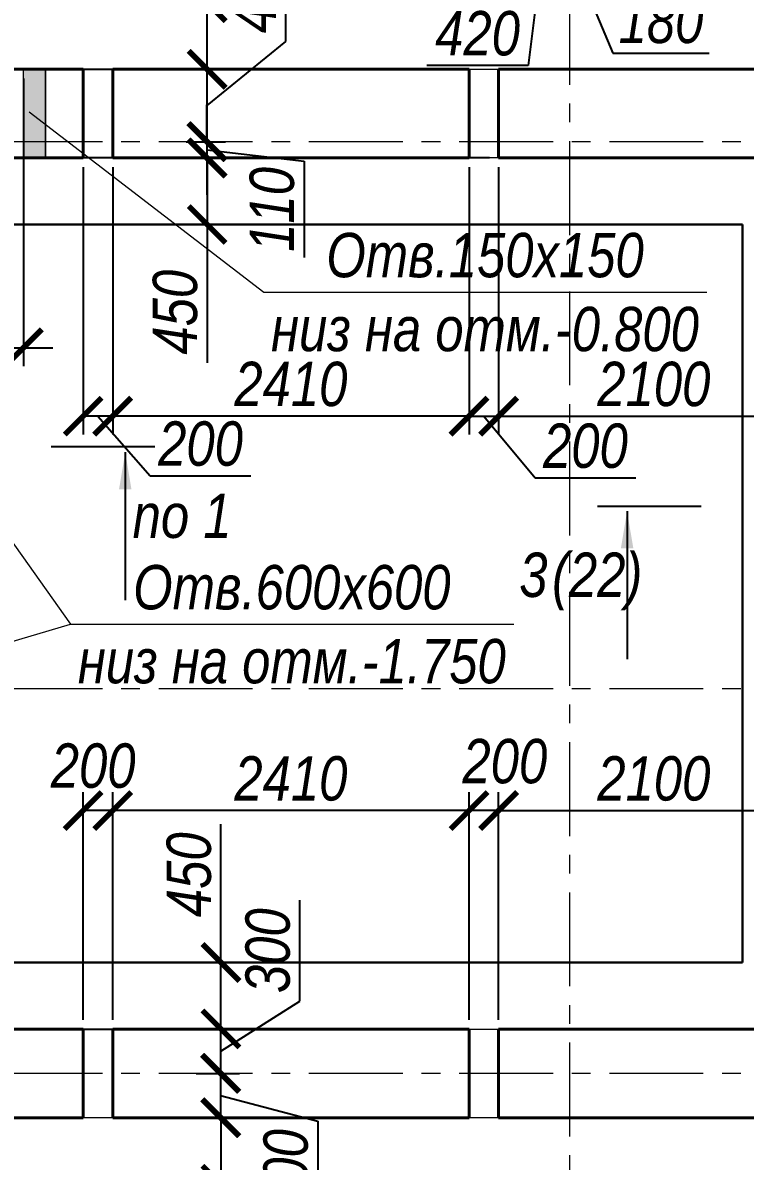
# Model space of a CAD drawing. Header units: millimetres. Extents: x 1582001 to 3303937, y 226471 to 491235.
# Drawn here: x 1802254 to 1807140, y 334275 to 341973 of the extents above; entities that cross this region are included whole.
import ezdxf

# ---------------------------------------------------------------- set-up
doc = ezdxf.new("R2010")
doc.units = ezdxf.units.MM
doc.linetypes.add('CENTER', pattern=[50.8, 31.75, -6.35, 6.35, -6.35])
doc.layers.get('Defpoints').update_dxf_attribs({"color": 255, "lineweight": 30})
for name, color, linetype, lineweight in [('Оси', 251, 'CENTER', 9), ('Размеры', 7, 'Continuous', 18), ('средние', 92, 'Continuous', 30), ('Стены несущие', 7, 'Continuous', 40)]:
    doc.layers.add(name, color=color, linetype=linetype, lineweight=lineweight)
doc.styles.add('GOST 2.304', font='ARIALNI.TTF', dxfattribs={"width": 0.98, "height": 300})
doc.styles.add('SPDS', font='SPDS.shx')
doc.styles.get("Standard").update_dxf_attribs({"font": 'ARIALNI.TTF', "height": 300})
doc.styles.add('Текст', font='ARIALNI.TTF')
doc.dimstyles.new('ISO-25', dxfattribs={"dimscale": 100, "dimtxt": 2.5, "dimasz": 2.5, "dimexe": 1.25, "dimexo": 0.625, "dimtad": 1, "dimdec": 0, "dimtxsty": 'Standard', "dimblk": 'ARCHTICK', "dimcen": 2.5, "dimadec": 0, "dimazin": 0, "dimtfac": 1, "dimtdec": 0, "dimtmove": 0, "dimatfit": 3, "dimfxl": 0, "dimarcsym": 0})
doc.dimstyles.new('SPDS', dxfattribs={"dimscale": 100, "dimtxt": 2.5, "dimasz": 2.5, "dimexe": 1.25, "dimexo": 0.625, "dimtad": 1, "dimtoh": 1, "dimdec": 0, "dimrnd": 0.001, "dimtxsty": 'SPDS', "dimblk": 'ARCHTICK', "dimblk1": 'ARCHTICK', "dimblk2": 'ARCHTICK', "dimcen": 2.5, "dimdle": 2, "dimadec": 0, "dimazin": 2, "dimtfac": 1, "dimtdec": 4, "dimtmove": 1, "dimatfit": 3, "dimfxl": 0, "dimtolj": 1, "dimtzin": 0, "dimarcsym": 0})

# ---------------------------------------------------------------- blocks, each defined once
blk = doc.blocks.new('_ArchTick')
at = {"color": 0, "linetype": 'ByBlock', "const_width": 0.15}
blk.add_lwpolyline([(-0.5, -0.5), (0.5, 0.5)], dxfattribs=at)
blk = doc.blocks.new('*D1376')
at = {"layer": 'Defpoints', "color": 0, "lineweight": -3, "transparency": 16777216}
for p in [(1805472, 341058.8), (1798949.8, 337668.8), (1800162, 337668.8)]:
    blk.add_point(p, dxfattribs=at)
at = {"layer": 'Размеры', "color": 0, "lineweight": -2, "transparency": 16777216}
for p, q in [((1805409.5, 341058.8), (1798824.8, 341058.8)), ((1798949.8, 341058.8), (1798949.8, 337668.8)), ((1800099.5, 337668.8), (1798824.8, 337668.8))]:
    blk.add_line(p, q, dxfattribs=at)
at = {"layer": 'Размеры', "color": 0, "lineweight": -2, "transparency": 16777216, "xscale": 250, "yscale": 250, "zscale": 250}
for p, rotation in [((1798949.8, 341058.8), 90), ((1798949.8, 337668.8), 270)]:
    blk.add_blockref('_ArchTick', p, dxfattribs=dict(at, rotation=rotation))
at = {"layer": 'Размеры', "color": 0, "transparency": 16777216, "insert": (1798734.1, 339363.8), "char_height": 300, "attachment_point": 5, "rotation": 90}
blk.add_mtext('3390', dxfattribs=at)
blk = doc.blocks.new('*D1382')
at = {"layer": 'Defpoints', "color": 0, "lineweight": -3, "transparency": 16777216}
for p in [(1802412.6, 342108.8), (1803500.6, 342108.8), (1802412.6, 341658.8)]:
    blk.add_point(p, dxfattribs=at)
at = {"layer": 'Размеры', "color": 0, "lineweight": -2, "transparency": 16777216}
for p, q in [((1803500.6, 342108.8), (1803500.6, 343044.7)), ((1802475.1, 342108.8), (1803625.6, 342108.8)), ((1803500.6, 341658.8), (1803500.6, 342108.8)), ((1802475.1, 341658.8), (1803625.6, 341658.8))]:
    blk.add_line(p, q, dxfattribs=at)
at = {"layer": 'Размеры', "color": 0, "lineweight": -2, "transparency": 16777216, "xscale": 250, "yscale": 250, "zscale": 250}
for p, rotation in [((1803500.6, 342108.8), 90), ((1803500.6, 341658.8), 270)]:
    blk.add_blockref('_ArchTick', p, dxfattribs=dict(at, rotation=rotation))
at = {"layer": 'Размеры', "color": 0, "transparency": 16777216, "insert": (1803284.9, 342701.8), "char_height": 300, "attachment_point": 5, "rotation": 90}
blk.add_mtext('450', dxfattribs=at)
blk = doc.blocks.new('*D1383')
at = {"layer": 'Defpoints', "color": 0, "lineweight": -3, "transparency": 16777216}
for p in [(1802985, 341058.8), (1802985, 340608.8), (1803500.6, 340608.8)]:
    blk.add_point(p, dxfattribs=at)
at = {"layer": 'Размеры', "color": 0, "lineweight": -2, "transparency": 16777216}
for p, q in [((1803047.5, 341058.8), (1803625.6, 341058.8)), ((1803500.6, 341058.8), (1803500.6, 340608.8)), ((1803047.5, 340608.8), (1803625.6, 340608.8)), ((1803500.6, 340608.8), (1803500.6, 339672.9))]:
    blk.add_line(p, q, dxfattribs=at)
at = {"layer": 'Размеры', "color": 0, "lineweight": -2, "transparency": 16777216, "xscale": 250, "yscale": 250, "zscale": 250}
for p, rotation in [((1803500.6, 341058.8), 90), ((1803500.6, 340608.8), 270)]:
    blk.add_blockref('_ArchTick', p, dxfattribs=dict(at, rotation=rotation))
at = {"layer": 'Размеры', "color": 0, "transparency": 16777216, "insert": (1803284.9, 340015.9), "char_height": 300, "attachment_point": 5, "rotation": 90}
blk.add_mtext('450', dxfattribs=at)
blk = doc.blocks.new('*D1384')
at = {"layer": 'Defpoints', "color": 0, "lineweight": -3, "transparency": 16777216}
for p in [(1802506, 335618.8), (1803594, 335618.8), (1802506, 335168.8)]:
    blk.add_point(p, dxfattribs=at)
at = {"layer": 'Размеры', "color": 0, "lineweight": -2, "transparency": 16777216}
for p, q in [((1803594, 335618.8), (1803594, 336554.7)), ((1802568.5, 335618.8), (1803719, 335618.8)), ((1803594, 335168.8), (1803594, 335618.8)), ((1802568.5, 335168.8), (1803719, 335168.8))]:
    blk.add_line(p, q, dxfattribs=at)
at = {"layer": 'Размеры', "color": 0, "lineweight": -2, "transparency": 16777216, "xscale": 250, "yscale": 250, "zscale": 250}
for p, rotation in [((1803594, 335618.8), 90), ((1803594, 335168.8), 270)]:
    blk.add_blockref('_ArchTick', p, dxfattribs=dict(at, rotation=rotation))
at = {"layer": 'Размеры', "color": 0, "transparency": 16777216, "insert": (1803378.3, 336211.8), "char_height": 300, "attachment_point": 5, "rotation": 90}
blk.add_mtext('450', dxfattribs=at)
blk = doc.blocks.new('*D1385')
at = {"layer": 'Defpoints', "color": 0, "lineweight": -3, "transparency": 16777216}
for p in [(1803078.4, 334568.8), (1803078.4, 334118.8), (1803594, 334118.8)]:
    blk.add_point(p, dxfattribs=at)
at = {"layer": 'Размеры', "color": 0, "lineweight": -2, "transparency": 16777216}
for p, q in [((1803140.9, 334568.8), (1803719, 334568.8)), ((1803594, 334568.8), (1803594, 334118.8)), ((1803140.9, 334118.8), (1803719, 334118.8)), ((1803594, 334118.8), (1803594, 333182.9))]:
    blk.add_line(p, q, dxfattribs=at)
at = {"layer": 'Размеры', "color": 0, "lineweight": -2, "transparency": 16777216, "xscale": 250, "yscale": 250, "zscale": 250}
for p, rotation in [((1803594, 334568.8), 90), ((1803594, 334118.8), 270)]:
    blk.add_blockref('_ArchTick', p, dxfattribs=dict(at, rotation=rotation))
at = {"layer": 'Размеры', "color": 0, "transparency": 16777216, "insert": (1803378.3, 333525.9), "char_height": 300, "attachment_point": 5, "rotation": 90}
blk.add_mtext('450', dxfattribs=at)
blk = doc.blocks.new('*D1392')
at = {"layer": 'Defpoints', "color": 0, "lineweight": -3, "transparency": 16777216}
for p in [(1803485.2, 335168.8), (1803594, 335168.8), (1803363.8, 334868.8)]:
    blk.add_point(p, dxfattribs=at)
at = {"layer": 'Размеры', "color": 0, "lineweight": -2, "transparency": 16777216}
for p, q in [((1804127.3, 335356.8), (1804127.3, 336039.7)), ((1803594, 335018.8), (1804127.3, 335356.8)), ((1803547.7, 335168.8), (1803719, 335168.8)), ((1803594, 334868.8), (1803594, 335168.8)), ((1803426.3, 334868.8), (1803719, 334868.8))]:
    blk.add_line(p, q, dxfattribs=at)
at = {"layer": 'Размеры', "color": 0, "lineweight": -2, "transparency": 16777216, "xscale": 250, "yscale": 250, "zscale": 250}
for p, rotation in [((1803594, 335168.8), 90), ((1803594, 334868.8), 270)]:
    blk.add_blockref('_ArchTick', p, dxfattribs=dict(at, rotation=rotation))
at = {"layer": 'Размеры', "color": 0, "transparency": 16777216, "insert": (1803911.6, 335698.2), "char_height": 300, "attachment_point": 5, "rotation": 90}
blk.add_mtext('300', dxfattribs=at)
blk = doc.blocks.new('*D1393')
at = {"layer": 'Defpoints', "color": 0, "lineweight": -3, "ltscale": 100, "transparency": 16777216}
for p in [(1803363.8, 334868.8), (1803363.8, 334568.8), (1803591.4, 334568.8)]:
    blk.add_point(p, dxfattribs=at)
at = {"layer": 'Размеры', "color": 0, "lineweight": -2, "ltscale": 100, "transparency": 16777216}
for p, q in [((1803426.3, 334868.8), (1803716.4, 334868.8)), ((1803591.4, 334868.8), (1803591.4, 334568.8)), ((1803591.4, 334718.8), (1804249.1, 334546.2)), ((1803426.3, 334568.8), (1803716.4, 334568.8)), ((1804249.1, 334546.2), (1804249.1, 333863.4))]:
    blk.add_line(p, q, dxfattribs=at)
at = {"layer": 'Размеры', "color": 0, "lineweight": -2, "ltscale": 100, "transparency": 16777216, "xscale": 250, "yscale": 250, "zscale": 250}
for p, rotation in [((1803591.4, 334868.8), 90), ((1803591.4, 334568.8), 270)]:
    blk.add_blockref('_ArchTick', p, dxfattribs=dict(at, rotation=rotation))
at = {"layer": 'Размеры', "color": 0, "ltscale": 100, "transparency": 16777216, "insert": (1804033.4, 334204.8), "char_height": 300, "attachment_point": 5, "rotation": 90}
blk.add_mtext('300', dxfattribs=at)
blk = doc.blocks.new('*D1394')
at = {"layer": 'Defpoints', "color": 0, "lineweight": -3, "transparency": 16777216}
for p in [(1803391.8, 341658.8), (1803500.6, 341658.8), (1803297.3, 341168.8)]:
    blk.add_point(p, dxfattribs=at)
at = {"layer": 'Размеры', "color": 0, "lineweight": -2, "transparency": 16777216}
for p, q in [((1804033.8, 341846.8), (1804033.8, 342532.7)), ((1803500.6, 341413.8), (1804033.8, 341846.8)), ((1803454.3, 341658.8), (1803625.6, 341658.8)), ((1803500.6, 341168.8), (1803500.6, 341658.8)), ((1803359.8, 341168.8), (1803625.6, 341168.8))]:
    blk.add_line(p, q, dxfattribs=at)
at = {"layer": 'Размеры', "color": 0, "lineweight": -2, "transparency": 16777216, "xscale": 250, "yscale": 250, "zscale": 250}
for p, rotation in [((1803500.6, 341658.8), 90), ((1803500.6, 341168.8), 270)]:
    blk.add_blockref('_ArchTick', p, dxfattribs=dict(at, rotation=rotation))
at = {"layer": 'Размеры', "color": 0, "transparency": 16777216, "insert": (1803818.2, 342189.8), "char_height": 300, "attachment_point": 5, "rotation": 90}
blk.add_mtext('490', dxfattribs=at)
blk = doc.blocks.new('*D1395')
at = {"layer": 'Defpoints', "color": 0, "lineweight": -3, "transparency": 16777216}
for p in [(1803297.3, 341168.8), (1803270.4, 341058.8), (1803498, 341058.8)]:
    blk.add_point(p, dxfattribs=at)
at = {"layer": 'Размеры', "color": 0, "lineweight": -2, "transparency": 16777216}
for p, q in [((1803498, 341168.8), (1803498, 341418.8)), ((1803359.8, 341168.8), (1803623, 341168.8)), ((1803498, 341168.8), (1803498, 341058.8)), ((1803498, 341168.8), (1803498, 341058.8)), ((1803498, 341113.8), (1804155.7, 341036.2)), ((1803332.9, 341058.8), (1803623, 341058.8)), ((1803498, 341058.8), (1803498, 340808.8)), ((1804155.7, 341036.2), (1804155.7, 340385.5))]:
    blk.add_line(p, q, dxfattribs=at)
at = {"layer": 'Размеры', "color": 0, "lineweight": -2, "transparency": 16777216, "xscale": 250, "yscale": 250, "zscale": 250}
for p, rotation in [((1803498, 341168.8), 270), ((1803498, 341058.8), 90)]:
    blk.add_blockref('_ArchTick', p, dxfattribs=dict(at, rotation=rotation))
at = {"layer": 'Размеры', "color": 0, "transparency": 16777216, "insert": (1803940, 340710.9), "char_height": 300, "attachment_point": 5, "rotation": 90}
blk.add_mtext('110', dxfattribs=at)
blk = doc.blocks.new('*D1400')
at = {"layer": 'Defpoints', "color": 0, "lineweight": -3, "ltscale": 100, "transparency": 16777216}
for p in [(1805532, 343120.2), (1805952, 343120.2), (1805532, 342241.6)]:
    blk.add_point(p, dxfattribs=at)
at = {"layer": 'Размеры', "color": 0, "lineweight": -2, "ltscale": 100, "transparency": 16777216}
for p, q in [((1805532, 343057.7), (1805532, 342116.6)), ((1805952, 343057.7), (1805952, 342116.6)), ((1805952, 342241.6), (1805532, 342241.6)), ((1805742, 342241.6), (1805672.6, 341684.4)), ((1805672.6, 341684.4), (1804986.7, 341684.4))]:
    blk.add_line(p, q, dxfattribs=at)
at = {"layer": 'Размеры', "color": 0, "lineweight": -2, "ltscale": 100, "transparency": 16777216, "xscale": 250, "yscale": 250, "zscale": 250, "rotation": 180}
blk.add_blockref('_ArchTick', (1805532, 342241.6), dxfattribs=at)
at = {"layer": 'Размеры', "color": 0, "lineweight": -2, "ltscale": 100, "transparency": 16777216, "xscale": 250, "yscale": 250, "zscale": 250}
blk.add_blockref('_ArchTick', (1805952, 342241.6), dxfattribs=at)
at = {"layer": 'Размеры', "color": 0, "ltscale": 100, "transparency": 16777216, "insert": (1805329.6, 341900.1), "char_height": 300, "attachment_point": 5}
blk.add_mtext('420', dxfattribs=at)
blk = doc.blocks.new('*D1401')
at = {"layer": 'Defpoints', "color": 0, "lineweight": -3, "ltscale": 100, "transparency": 16777216}
for p in [(1805952, 343491), (1806132, 343491), (1806132, 342246.7)]:
    blk.add_point(p, dxfattribs=at)
at = {"layer": 'Размеры', "color": 0, "lineweight": -2, "ltscale": 100, "transparency": 16777216}
for p, q in [((1805952, 343428.5), (1805952, 342121.7)), ((1806132, 343428.5), (1806132, 342121.7)), ((1805952, 342246.7), (1806132, 342246.7)), ((1806042, 342246.7), (1806244.8, 341767.8)), ((1806244.8, 341767.8), (1806895.5, 341767.8))]:
    blk.add_line(p, q, dxfattribs=at)
at = {"layer": 'Размеры', "color": 0, "lineweight": -2, "ltscale": 100, "transparency": 16777216, "xscale": 250, "yscale": 250, "zscale": 250, "rotation": 180}
blk.add_blockref('_ArchTick', (1805952, 342246.7), dxfattribs=at)
at = {"layer": 'Размеры', "color": 0, "lineweight": -2, "ltscale": 100, "transparency": 16777216, "xscale": 250, "yscale": 250, "zscale": 250}
blk.add_blockref('_ArchTick', (1806132, 342246.7), dxfattribs=at)
at = {"layer": 'Размеры', "color": 0, "ltscale": 100, "transparency": 16777216, "insert": (1806570.2, 341983.5), "char_height": 300, "attachment_point": 5}
blk.add_mtext('180', dxfattribs=at)
blk = doc.blocks.new('*D1339')
at = {"layer": 'Defpoints', "color": 0, "lineweight": -3, "ltscale": 100, "transparency": 16777216}
for p in [(1807572, 336645.8), (1805472, 335168.8), (1807572, 335168.8)]:
    blk.add_point(p, dxfattribs=at)
at = {"layer": 'Размеры', "color": 0, "lineweight": -2, "ltscale": 100, "transparency": 16777216}
for p, q in [((1805472, 335231.3), (1805472, 336770.8)), ((1807572, 335231.3), (1807572, 336770.8)), ((1805472, 336645.8), (1807572, 336645.8))]:
    blk.add_line(p, q, dxfattribs=at)
at = {"layer": 'Размеры', "color": 0, "lineweight": -2, "ltscale": 100, "transparency": 16777216, "xscale": 250, "yscale": 250, "zscale": 250, "rotation": 180}
blk.add_blockref('_ArchTick', (1805472, 336645.8), dxfattribs=at)
at = {"layer": 'Размеры', "color": 0, "lineweight": -2, "ltscale": 100, "transparency": 16777216, "xscale": 250, "yscale": 250, "zscale": 250}
blk.add_blockref('_ArchTick', (1807572, 336645.8), dxfattribs=at)
at = {"layer": 'Размеры', "color": 0, "ltscale": 100, "transparency": 16777216, "insert": (1806522, 336861.5), "char_height": 300, "attachment_point": 5}
blk.add_mtext('2100', dxfattribs=at)
blk = doc.blocks.new('*D1340')
at = {"layer": 'Defpoints', "color": 0, "lineweight": -3, "ltscale": 100, "transparency": 16777216}
for p in [(1805272, 336645.8), (1805272, 335168.8), (1805472, 335168.8)]:
    blk.add_point(p, dxfattribs=at)
at = {"layer": 'Размеры', "color": 0, "lineweight": -2, "ltscale": 100, "transparency": 16777216}
for p, q in [((1805272, 335231.3), (1805272, 336770.8)), ((1805472, 335231.3), (1805472, 336770.8)), ((1805472, 336645.8), (1805272, 336645.8))]:
    blk.add_line(p, q, dxfattribs=at)
at = {"layer": 'Размеры', "color": 0, "lineweight": -2, "ltscale": 100, "transparency": 16777216, "xscale": 250, "yscale": 250, "zscale": 250, "rotation": 180}
blk.add_blockref('_ArchTick', (1805272, 336645.8), dxfattribs=at)
at = {"layer": 'Размеры', "color": 0, "lineweight": -2, "ltscale": 100, "transparency": 16777216, "xscale": 250, "yscale": 250, "zscale": 250}
blk.add_blockref('_ArchTick', (1805472, 336645.8), dxfattribs=at)
at = {"layer": 'Размеры', "color": 0, "ltscale": 100, "transparency": 16777216, "insert": (1805514, 336978.2), "char_height": 300, "attachment_point": 5}
blk.add_mtext('200', dxfattribs=at)
blk = doc.blocks.new('*D1341')
at = {"layer": 'Defpoints', "color": 0, "lineweight": -3, "ltscale": 100, "transparency": 16777216}
for p in [(1802862, 336645.8), (1802862, 335168.8), (1805272, 335168.8)]:
    blk.add_point(p, dxfattribs=at)
at = {"layer": 'Размеры', "color": 0, "lineweight": -2, "ltscale": 100, "transparency": 16777216}
for p, q in [((1802862, 335231.3), (1802862, 336770.8)), ((1805272, 335231.3), (1805272, 336770.8)), ((1805272, 336645.8), (1802862, 336645.8))]:
    blk.add_line(p, q, dxfattribs=at)
at = {"layer": 'Размеры', "color": 0, "lineweight": -2, "ltscale": 100, "transparency": 16777216, "xscale": 250, "yscale": 250, "zscale": 250, "rotation": 180}
blk.add_blockref('_ArchTick', (1802862, 336645.8), dxfattribs=at)
at = {"layer": 'Размеры', "color": 0, "lineweight": -2, "ltscale": 100, "transparency": 16777216, "xscale": 250, "yscale": 250, "zscale": 250}
blk.add_blockref('_ArchTick', (1805272, 336645.8), dxfattribs=at)
at = {"layer": 'Размеры', "color": 0, "ltscale": 100, "transparency": 16777216, "insert": (1804067, 336861.5), "char_height": 300, "attachment_point": 5}
blk.add_mtext('2410', dxfattribs=at)
blk = doc.blocks.new('*D1342')
at = {"layer": 'Defpoints', "color": 0, "lineweight": -3, "ltscale": 100, "transparency": 16777216}
for p in [(1802662, 336645.8), (1802662, 335168.8), (1802862, 335168.8)]:
    blk.add_point(p, dxfattribs=at)
at = {"layer": 'Размеры', "color": 0, "lineweight": -2, "ltscale": 100, "transparency": 16777216}
for p, q in [((1802662, 335231.3), (1802662, 336770.8)), ((1802862, 335231.3), (1802862, 336770.8)), ((1802862, 336645.8), (1802662, 336645.8))]:
    blk.add_line(p, q, dxfattribs=at)
at = {"layer": 'Размеры', "color": 0, "lineweight": -2, "ltscale": 100, "transparency": 16777216, "xscale": 250, "yscale": 250, "zscale": 250, "rotation": 180}
blk.add_blockref('_ArchTick', (1802662, 336645.8), dxfattribs=at)
at = {"layer": 'Размеры', "color": 0, "lineweight": -2, "ltscale": 100, "transparency": 16777216, "xscale": 250, "yscale": 250, "zscale": 250}
blk.add_blockref('_ArchTick', (1802862, 336645.8), dxfattribs=at)
at = {"layer": 'Размеры', "color": 0, "ltscale": 100, "transparency": 16777216, "insert": (1802729.7, 336947.7), "char_height": 300, "attachment_point": 5}
blk.add_mtext('200', dxfattribs=at)
blk = doc.blocks.new('*D1343')
at = {"layer": 'Defpoints', "color": 0, "lineweight": -3, "ltscale": 100, "transparency": 16777216}
for p in [(1805472, 341058.8), (1807572, 341058.8), (1807572, 339312.8)]:
    blk.add_point(p, dxfattribs=at)
at = {"layer": 'Размеры', "color": 0, "lineweight": -2, "ltscale": 100, "transparency": 16777216}
for p, q in [((1805472, 340996.3), (1805472, 339187.8)), ((1807572, 340996.3), (1807572, 339187.8)), ((1805472, 339312.8), (1807572, 339312.8))]:
    blk.add_line(p, q, dxfattribs=at)
at = {"layer": 'Размеры', "color": 0, "lineweight": -2, "ltscale": 100, "transparency": 16777216, "xscale": 250, "yscale": 250, "zscale": 250, "rotation": 180}
blk.add_blockref('_ArchTick', (1805472, 339312.8), dxfattribs=at)
at = {"layer": 'Размеры', "color": 0, "lineweight": -2, "ltscale": 100, "transparency": 16777216, "xscale": 250, "yscale": 250, "zscale": 250}
blk.add_blockref('_ArchTick', (1807572, 339312.8), dxfattribs=at)
at = {"layer": 'Размеры', "color": 0, "ltscale": 100, "transparency": 16777216, "insert": (1806522, 339528.5), "char_height": 300, "attachment_point": 5}
blk.add_mtext('2100', dxfattribs=at)
blk = doc.blocks.new('*D1344')
at = {"layer": 'Defpoints', "color": 0, "lineweight": -3, "ltscale": 100, "transparency": 16777216}
for p in [(1805272, 341058.8), (1805472, 341058.8), (1805472, 339312.8)]:
    blk.add_point(p, dxfattribs=at)
at = {"layer": 'Размеры', "color": 0, "lineweight": -2, "ltscale": 100, "transparency": 16777216}
for p, q in [((1805272, 340996.3), (1805272, 339187.8)), ((1805472, 340996.3), (1805472, 339187.8)), ((1805272, 339312.8), (1805472, 339312.8)), ((1805372, 339312.8), (1805718.5, 338895.5)), ((1805718.5, 338895.5), (1806399.9, 338895.5))]:
    blk.add_line(p, q, dxfattribs=at)
at = {"layer": 'Размеры', "color": 0, "lineweight": -2, "ltscale": 100, "transparency": 16777216, "xscale": 250, "yscale": 250, "zscale": 250, "rotation": 180}
blk.add_blockref('_ArchTick', (1805272, 339312.8), dxfattribs=at)
at = {"layer": 'Размеры', "color": 0, "lineweight": -2, "ltscale": 100, "transparency": 16777216, "xscale": 250, "yscale": 250, "zscale": 250}
blk.add_blockref('_ArchTick', (1805472, 339312.8), dxfattribs=at)
at = {"layer": 'Размеры', "color": 0, "ltscale": 100, "transparency": 16777216, "insert": (1806059.2, 339111.1), "char_height": 300, "attachment_point": 5}
blk.add_mtext('200', dxfattribs=at)
blk = doc.blocks.new('*D1345')
at = {"layer": 'Defpoints', "color": 0, "lineweight": -3, "ltscale": 100, "transparency": 16777216}
for p in [(1802862, 341058.8), (1805272, 341058.8), (1802862, 339312.8)]:
    blk.add_point(p, dxfattribs=at)
at = {"layer": 'Размеры', "color": 0, "lineweight": -2, "ltscale": 100, "transparency": 16777216}
for p, q in [((1802862, 340996.3), (1802862, 339187.8)), ((1805272, 340996.3), (1805272, 339187.8)), ((1805272, 339312.8), (1802862, 339312.8))]:
    blk.add_line(p, q, dxfattribs=at)
at = {"layer": 'Размеры', "color": 0, "lineweight": -2, "ltscale": 100, "transparency": 16777216, "xscale": 250, "yscale": 250, "zscale": 250, "rotation": 180}
blk.add_blockref('_ArchTick', (1802862, 339312.8), dxfattribs=at)
at = {"layer": 'Размеры', "color": 0, "lineweight": -2, "ltscale": 100, "transparency": 16777216, "xscale": 250, "yscale": 250, "zscale": 250}
blk.add_blockref('_ArchTick', (1805272, 339312.8), dxfattribs=at)
at = {"layer": 'Размеры', "color": 0, "ltscale": 100, "transparency": 16777216, "insert": (1804067, 339528.5), "char_height": 300, "attachment_point": 5}
blk.add_mtext('2410', dxfattribs=at)
blk = doc.blocks.new('*D1346')
at = {"layer": 'Defpoints', "color": 0, "lineweight": -3, "ltscale": 100, "transparency": 16777216}
for p in [(1802662, 341058.8), (1802862, 341058.8), (1802662, 339312.8)]:
    blk.add_point(p, dxfattribs=at)
at = {"layer": 'Размеры', "color": 0, "lineweight": -2, "ltscale": 100, "transparency": 16777216}
for p, q in [((1802662, 340996.3), (1802662, 339187.8)), ((1802862, 340996.3), (1802862, 339187.8)), ((1802862, 339312.8), (1802662, 339312.8)), ((1802762, 339312.8), (1803115.2, 338909.7)), ((1803115.2, 338909.7), (1803796.6, 338909.7))]:
    blk.add_line(p, q, dxfattribs=at)
at = {"layer": 'Размеры', "color": 0, "lineweight": -2, "ltscale": 100, "transparency": 16777216, "xscale": 250, "yscale": 250, "zscale": 250, "rotation": 180}
blk.add_blockref('_ArchTick', (1802662, 339312.8), dxfattribs=at)
at = {"layer": 'Размеры', "color": 0, "lineweight": -2, "ltscale": 100, "transparency": 16777216, "xscale": 250, "yscale": 250, "zscale": 250}
blk.add_blockref('_ArchTick', (1802862, 339312.8), dxfattribs=at)
at = {"layer": 'Размеры', "color": 0, "ltscale": 100, "transparency": 16777216, "insert": (1803455.9, 339125.4), "char_height": 300, "attachment_point": 5}
blk.add_mtext('200', dxfattribs=at)
blk = doc.blocks.new('*D2058')
at = {"layer": 'Defpoints', "color": 0, "lineweight": -3, "ltscale": 100, "transparency": 16777216}
for p in [(1800762, 341658.8), (1802257.7, 341658.8), (1802257.7, 339775.1)]:
    blk.add_point(p, dxfattribs=at)
at = {"layer": 'Размеры', "color": 0, "lineweight": -2, "ltscale": 100, "transparency": 16777216}
for p, q in [((1800762, 341596.3), (1800762, 339650.1)), ((1802257.7, 341596.3), (1802257.7, 339650.1)), ((1800562, 339775.1), (1802457.7, 339775.1))]:
    blk.add_line(p, q, dxfattribs=at)
at = {"layer": 'Размеры', "color": 0, "lineweight": -2, "ltscale": 100, "transparency": 16777216, "xscale": 250, "yscale": 250, "zscale": 250, "rotation": 180}
blk.add_blockref('_ArchTick', (1800762, 339775.1), dxfattribs=at)
at = {"layer": 'Размеры', "color": 0, "lineweight": -2, "ltscale": 100, "transparency": 16777216, "xscale": 250, "yscale": 250, "zscale": 250}
blk.add_blockref('_ArchTick', (1802257.7, 339775.1), dxfattribs=at)
at = {"layer": 'Размеры', "color": 0, "ltscale": 100, "transparency": 16777216, "insert": (1801687.5, 340083), "char_height": 300, "attachment_point": 5, "style": 'GOST 2.304'}
blk.add_mtext('\\A1;1495', dxfattribs=at)

msp = doc.modelspace()

# ---------------------------------------------------------------- hatches: boundary and pattern name
at = {"layer": 'Размеры', "ltscale": 100}
msp.add_hatch(color=256, dxfattribs=at).paths.add_polyline_path([(1802257.7, 341658.8), (1802407.7, 341658.8), (1802407.7, 341058.8), (1802257.7, 341058.8)])

# ---------------------------------------------------------------- linework, layer by layer
at = {"layer": 'Оси', "ltscale": 20}
for p, q in [((1805952, 347268.8), (1805952, 325532.6)), ((1812952, 341168.8), (1794888.4, 341168.8)), ((1812952, 337468.8), (1794888.4, 337468.8)), ((1812952, 334868.8), (1794888.4, 334868.8))]:
    msp.add_line(p, q, dxfattribs=at)
at = {"layer": 'Размеры', "ltscale": 100}
for p, q in [((1802257.7, 341058.8), (1802257.7, 341658.8)), ((1802407.7, 341058.8), (1802407.7, 341658.8)), ((1802662, 341658.8), (1802862, 341658.8)), ((1805272, 341658.8), (1805472, 341658.8)), ((1802296.3, 341371), (1803882.9, 340152.1)), ((1802862, 341058.8), (1802662, 341058.8)), ((1805472, 341058.8), (1805272, 341058.8)), ((1800552, 340758.8), (1802576.3, 337906.3)), ((1803882.9, 340152.1), (1806880.4, 340152.1)), ((1798292, 336643.8), (1802576.3, 337906.3)), ((1802576.3, 337906.3), (1805573.8, 337906.3)), ((1802662, 335168.8), (1802862, 335168.8)), ((1805272, 335168.8), (1805472, 335168.8)), ((1802862, 334568.8), (1802662, 334568.8)), ((1805472, 334568.8), (1805272, 334568.8))]:
    msp.add_line(p, q, dxfattribs=at)
at = {"layer": 'Размеры', "linetype": 'Continuous', "lineweight": 25, "ltscale": 100}
for p, q in [((1803146.7, 339104.6), (1802446.7, 339104.6)), ((1802946.7, 339069.6), (1802946.7, 338069.6)), ((1806141, 338705.3), (1806841, 338705.3)), ((1806341, 338670.3), (1806341, 337670.3))]:
    msp.add_line(p, q, dxfattribs=at)
at = {"layer": 'Размеры', "ltscale": 100}
msp.add_lwpolyline([(1802257.7, 341658.8), (1802407.7, 341658.8), (1802407.7, 341058.8), (1802257.7, 341058.8)], close=True, dxfattribs=at)
at = {"layer": 'Размеры', "linetype": 'Continuous', "lineweight": 25, "ltscale": 100}
for points in [[(1802946.7, 339069.6), (1802988.6, 338819.2), (1802904.8, 338819.2)], [(1806341, 338670.3), (1806382.9, 338419.9), (1806299.1, 338419.9)]]:
    msp.add_solid(points, dxfattribs=at)
at = {"layer": 'средние'}
for p, q in [((1807122, 340608.8), (1801212, 340608.8)), ((1807122, 340608.8), (1807122, 335618.8)), ((1798742, 335618.8), (1807122, 335618.8))]:
    msp.add_line(p, q, dxfattribs=at)
at = {"layer": 'Стены несущие'}
for p, q in [((1800762, 341658.8), (1802662, 341658.8)), ((1802662, 341658.8), (1802662, 341058.8)), ((1802862, 341658.8), (1805272, 341658.8)), ((1802862, 341658.8), (1802862, 341058.8)), ((1805272, 341658.8), (1805272, 341058.8)), ((1805472, 341658.8), (1807572, 341658.8)), ((1805472, 341658.8), (1805472, 341058.8)), ((1802662, 341058.8), (1800762, 341058.8)), ((1805272, 341058.8), (1802862, 341058.8)), ((1807572, 341058.8), (1805472, 341058.8)), ((1798292, 335168.8), (1802662, 335168.8)), ((1802662, 335168.8), (1802662, 334568.8)), ((1802862, 335168.8), (1805272, 335168.8)), ((1802862, 335168.8), (1802862, 334568.8)), ((1805272, 335168.8), (1805272, 334568.8)), ((1805472, 335168.8), (1805472, 334568.8)), ((1805472, 335168.8), (1807572, 335168.8)), ((1802662, 334568.8), (1798292, 334568.8)), ((1805272, 334568.8), (1802862, 334568.8)), ((1807572, 334568.8), (1805472, 334568.8))]:
    msp.add_line(p, q, dxfattribs=at)

# ---------------------------------------------------------------- texts
at = {"layer": 'Размеры', "ltscale": 100, "style": 'Текст'}
for s, p in [('Отв.150х150', (1804306.3, 340252.1)), ('низ на отм.-0.800', (1803932.9, 339752.1)), ('Отв.600х600', (1802999.7, 338006.3)), ('низ на отм.-1.750', (1802626.3, 337506.3))]:
    msp.add_text(s, height=300, dxfattribs=at).set_placement(p)
at = {"layer": 'Размеры', "linetype": 'Continuous', "lineweight": 25, "ltscale": 100}
for s, p in [('по 1', (1802996.7, 338489.6)), ('3', (1805611.8, 338090.3)), ('(22)', (1805833.4, 338090.3))]:
    msp.add_text(s, height=300, dxfattribs=at).set_placement(p)

# ---------------------------------------------------------------- dimensions: what is measured, and where the dimension line sits
at = {"layer": 'Размеры', "ltscale": 100}
for base, p1, p2, override, picture, middle in [((1806132, 342246.7), (1805952, 343491), (1806132, 343491), {"dimscale": 100, "dimlfac": 1, "dimtxsty": 'Standard', "dimblk1": 'ArchTick', "dimblk2": 'ArchTick', "dimsah": 1, "dimtmove": 1, "dimtolj": 0}, '*D1401', (1806307.3, 341767.8)), ((1805532, 342241.6), (1805952, 343120.2), (1805532, 343120.2), {"dimscale": 100, "dimlfac": 1, "dimtxsty": 'Standard', "dimblk1": 'ArchTick', "dimblk2": 'ArchTick', "dimsah": 1, "dimtmove": 1, "dimtolj": 0}, '*D1400', (1805610.1, 341684.4)), ((1802662, 339312.8), (1802862, 341058.8), (1802662, 341058.8), {"dimscale": 100, "dimlfac": 1, "dimtxsty": 'Standard', "dimblk1": 'ArchTick', "dimblk2": 'ArchTick', "dimsah": 1, "dimtmove": 1, "dimtolj": 0}, '*D1346', (1803177.7, 338909.7)), ((1805472, 339312.8), (1805272, 341058.8), (1805472, 341058.8), {"dimscale": 100, "dimlfac": 1, "dimtxsty": 'Standard', "dimblk1": 'ArchTick', "dimblk2": 'ArchTick', "dimsah": 1, "dimtmove": 1, "dimtolj": 0}, '*D1344', (1805781, 338895.5)), ((1802662, 336645.8), (1802862, 335168.8), (1802662, 335168.8), {"dimscale": 100, "dimlfac": 1, "dimtxsty": 'Standard', "dimblk1": 'ArchTick', "dimblk2": 'ArchTick', "dimsah": 1, "dimtmove": 2, "dimtolj": 0}, '*D1342', (1802729.7, 336947.7)), ((1805272, 336645.8), (1805472, 335168.8), (1805272, 335168.8), {"dimscale": 100, "dimlfac": 1, "dimtxsty": 'Standard', "dimblk1": 'ArchTick', "dimblk2": 'ArchTick', "dimsah": 1, "dimtmove": 2, "dimtolj": 0}, '*D1340', (1805514, 336978.2))]:
    dim = msp.add_linear_dim(base=base, p1=p1, p2=p2, dimstyle='ISO-25', override=override, dxfattribs=at)
    dim.commit()
    dim.dimension.update_dxf_attribs({"geometry": picture, "text_midpoint": middle, "dimtype": 160})
at = {"layer": 'Размеры'}
for base, p1, p2, picture, middle in [((1803500.6, 342108.8), (1802412.6, 341658.8), (1802412.6, 342108.8), '*D1382', (1803284.9, 342701.8)), ((1798949.8, 337668.8), (1805472, 341058.8), (1800162, 337668.8), '*D1376', (1798734.1, 339363.8)), ((1803500.6, 340608.8), (1802985, 341058.8), (1802985, 340608.8), '*D1383', (1803284.9, 340015.9)), ((1803594, 335618.8), (1802506, 335168.8), (1802506, 335618.8), '*D1384', (1803378.3, 336211.8)), ((1803594, 334118.8), (1803078.4, 334568.8), (1803078.4, 334118.8), '*D1385', (1803378.3, 333525.9))]:
    dim = msp.add_linear_dim(base=base, p1=p1, p2=p2, angle=90, dimstyle='ISO-25', override={"dimscale": 100, "dimlfac": 1, "dimtxsty": 'Standard', "dimblk1": 'ArchTick', "dimblk2": 'ArchTick', "dimsah": 1, "dimtmove": 0, "dimtolj": 0}, dxfattribs=at)
    dim.commit()
    dim.dimension.update_dxf_attribs({"geometry": picture, "text_midpoint": middle})
for base, p1, p2, picture, middle in [((1803500.6, 341658.8), (1803297.3, 341168.8), (1803391.8, 341658.8), '*D1394', (1804033.8, 341909.3)), ((1803498, 341058.8), (1803297.3, 341168.8), (1803270.4, 341058.8), '*D1395', (1804155.7, 340973.7)), ((1803594, 335168.8), (1803363.8, 334868.8), (1803485.2, 335168.8), '*D1392', (1804127.3, 335419.3))]:
    dim = msp.add_linear_dim(base=base, p1=p1, p2=p2, angle=90, dimstyle='ISO-25', override={"dimscale": 100, "dimlfac": 1, "dimtxsty": 'Standard', "dimblk1": 'ArchTick', "dimblk2": 'ArchTick', "dimsah": 1, "dimtmove": 1, "dimtolj": 0}, dxfattribs=at)
    dim.commit()
    dim.dimension.update_dxf_attribs({"geometry": picture, "text_midpoint": middle, "dimtype": 160})
at = {"layer": 'Размеры', "ltscale": 100}
dim = msp.add_linear_dim(base=(1802257.7, 339775.1), p1=(1800762, 341658.8), p2=(1802257.7, 341658.8), text='1495', dimstyle='SPDS', override={"dimlfac": 1, "dimtxsty": 'GOST 2.304', "dimblk1": 'ArchTick', "dimblk2": 'ArchTick', "dimsah": 1, "dimtmove": 2, "dimtolj": 1}, dxfattribs=at)
dim.commit()
dim.dimension.update_dxf_attribs({"geometry": '*D2058', "text_midpoint": (1801687.5, 340083), "dimtype": 160})
for base, p1, p2, picture, middle in [((1802862, 339312.8), (1805272, 341058.8), (1802862, 341058.8), '*D1345', (1804067, 339528.5)), ((1807572, 339312.8), (1805472, 341058.8), (1807572, 341058.8), '*D1343', (1806522, 339528.5)), ((1802862, 336645.8), (1805272, 335168.8), (1802862, 335168.8), '*D1341', (1804067, 336861.5)), ((1807572, 336645.8), (1805472, 335168.8), (1807572, 335168.8), '*D1339', (1806522, 336861.5))]:
    dim = msp.add_linear_dim(base=base, p1=p1, p2=p2, dimstyle='ISO-25', override={"dimscale": 100, "dimlfac": 1, "dimtxsty": 'Standard', "dimblk1": 'ArchTick', "dimblk2": 'ArchTick', "dimsah": 1, "dimtmove": 0, "dimtolj": 0}, dxfattribs=at)
    dim.commit()
    dim.dimension.update_dxf_attribs({"geometry": picture, "text_midpoint": middle})
dim = msp.add_linear_dim(base=(1803591.4, 334568.8), p1=(1803363.8, 334868.8), p2=(1803363.8, 334568.8), angle=90, dimstyle='ISO-25', override={"dimscale": 100, "dimlfac": 1, "dimtxsty": 'Standard', "dimblk1": 'ArchTick', "dimblk2": 'ArchTick', "dimsah": 1, "dimtmove": 1, "dimtolj": 0}, dxfattribs=at)
dim.commit()
dim.dimension.update_dxf_attribs({"geometry": '*D1393', "text_midpoint": (1804249.1, 334483.7), "dimtype": 160})

doc.saveas('drawing.dxf')
